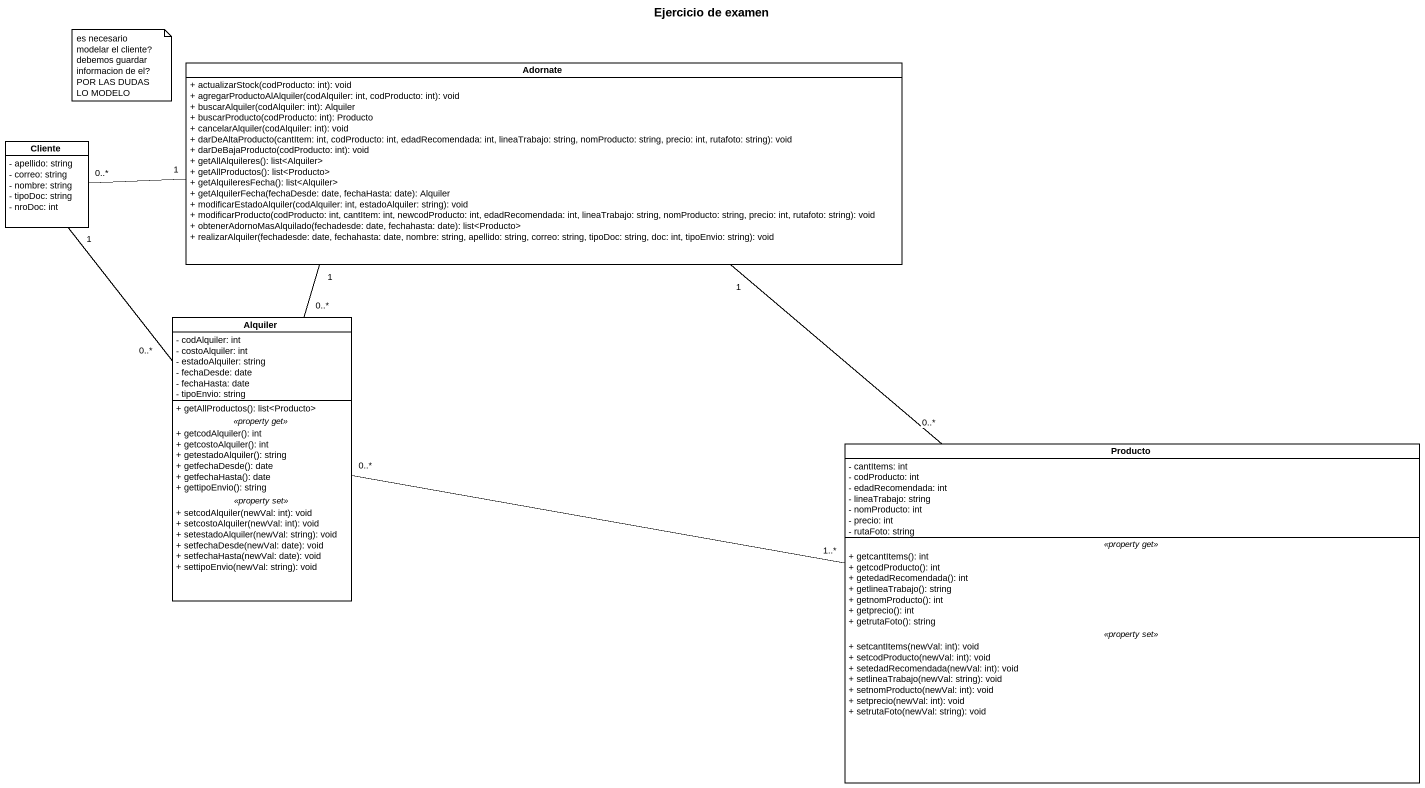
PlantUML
@startuml
title Ejercicio de examen
hide circle
hide empty members
skinparam classAttributeIconSize 0
class Adornate {
  + actualizarStock(codProducto: int): void
  + agregarProductoAlAlquiler(codAlquiler: int, codProducto: int): void
  + buscarAlquiler(codAlquiler: int): Alquiler
  + buscarProducto(codProducto: int): Producto
  + cancelarAlquiler(codAlquiler: int): void
  + darDeAltaProducto(cantItem: int, codProducto: int, edadRecomendada: int, lineaTrabajo: string, nomProducto: string, precio: int, rutafoto: string): void
  + darDeBajaProducto(codProducto: int): void
  + getAllAlquileres(): list<Alquiler>
  + getAllProductos(): list<Producto>
  + getAlquileresFecha(): list<Alquiler>
  + getAlquilerFecha(fechaDesde: date, fechaHasta: date): Alquiler
  + modificarEstadoAlquiler(codAlquiler: int, estadoAlquiler: string): void
  + modificarProducto(codProducto: int, cantItem: int, newcodProducto: int, edadRecomendada: int, lineaTrabajo: string, nomProducto: string, precio: int, rutafoto: string): void
  + obtenerAdornoMasAlquilado(fechadesde: date, fechahasta: date): list<Producto>
  + realizarAlquiler(fechadesde: date, fechahasta: date, nombre: string, apellido: string, correo: string, tipoDoc: string, doc: int, tipoEnvio: string): void
}
class Cliente {
  - apellido: string
  - correo: string
  - nombre: string
  - tipoDoc: string
  - nroDoc: int
}
class Alquiler {
  - codAlquiler: int
  - costoAlquiler: int
  - estadoAlquiler: string
  - fechaDesde: date
  - fechaHasta: date
  - tipoEnvio: string
  --
  + getAllProductos(): list<Producto>
  .. <<property get>> ..
  + getcodAlquiler(): int
  + getcostoAlquiler(): int
  + getestadoAlquiler(): string
  + getfechaDesde(): date
  + getfechaHasta(): date
  + gettipoEnvio(): string
  .. <<property set>> ..
  + setcodAlquiler(newVal: int): void
  + setcostoAlquiler(newVal: int): void
  + setestadoAlquiler(newVal: string): void
  + setfechaDesde(newVal: date): void
  + setfechaHasta(newVal: date): void
  + settipoEnvio(newVal: string): void
}
class Producto {
  - cantItems: int
  - codProducto: int
  - edadRecomendada: int
  - lineaTrabajo: string
  - nomProducto: int
  - precio: int
  - rutaFoto: string
  .. <<property get>> ..
  + getcantItems(): int
  + getcodProducto(): int
  + getedadRecomendada(): int
  + getlineaTrabajo(): string
  + getnomProducto(): int
  + getprecio(): int
  + getrutaFoto(): string
  .. <<property set>> ..
  + setcantItems(newVal: int): void
  + setcodProducto(newVal: int): void
  + setedadRecomendada(newVal: int): void
  + setlineaTrabajo(newVal: string): void
  + setnomProducto(newVal: int): void
  + setprecio(newVal: int): void
  + setrutaFoto(newVal: string): void
}
Adornate "1" -- "0..*" Alquiler
Adornate "1" -- "0..*" Producto
Cliente "0..*" -right- "1" Adornate
Cliente "1" -- "0..*" Alquiler
Alquiler "0..*" -right- "1..*" Producto
note as N1
  es necesario modelar el cliente? debemos guardar informacion de el? POR LAS DUDAS LO MODELO
end note
@enduml
